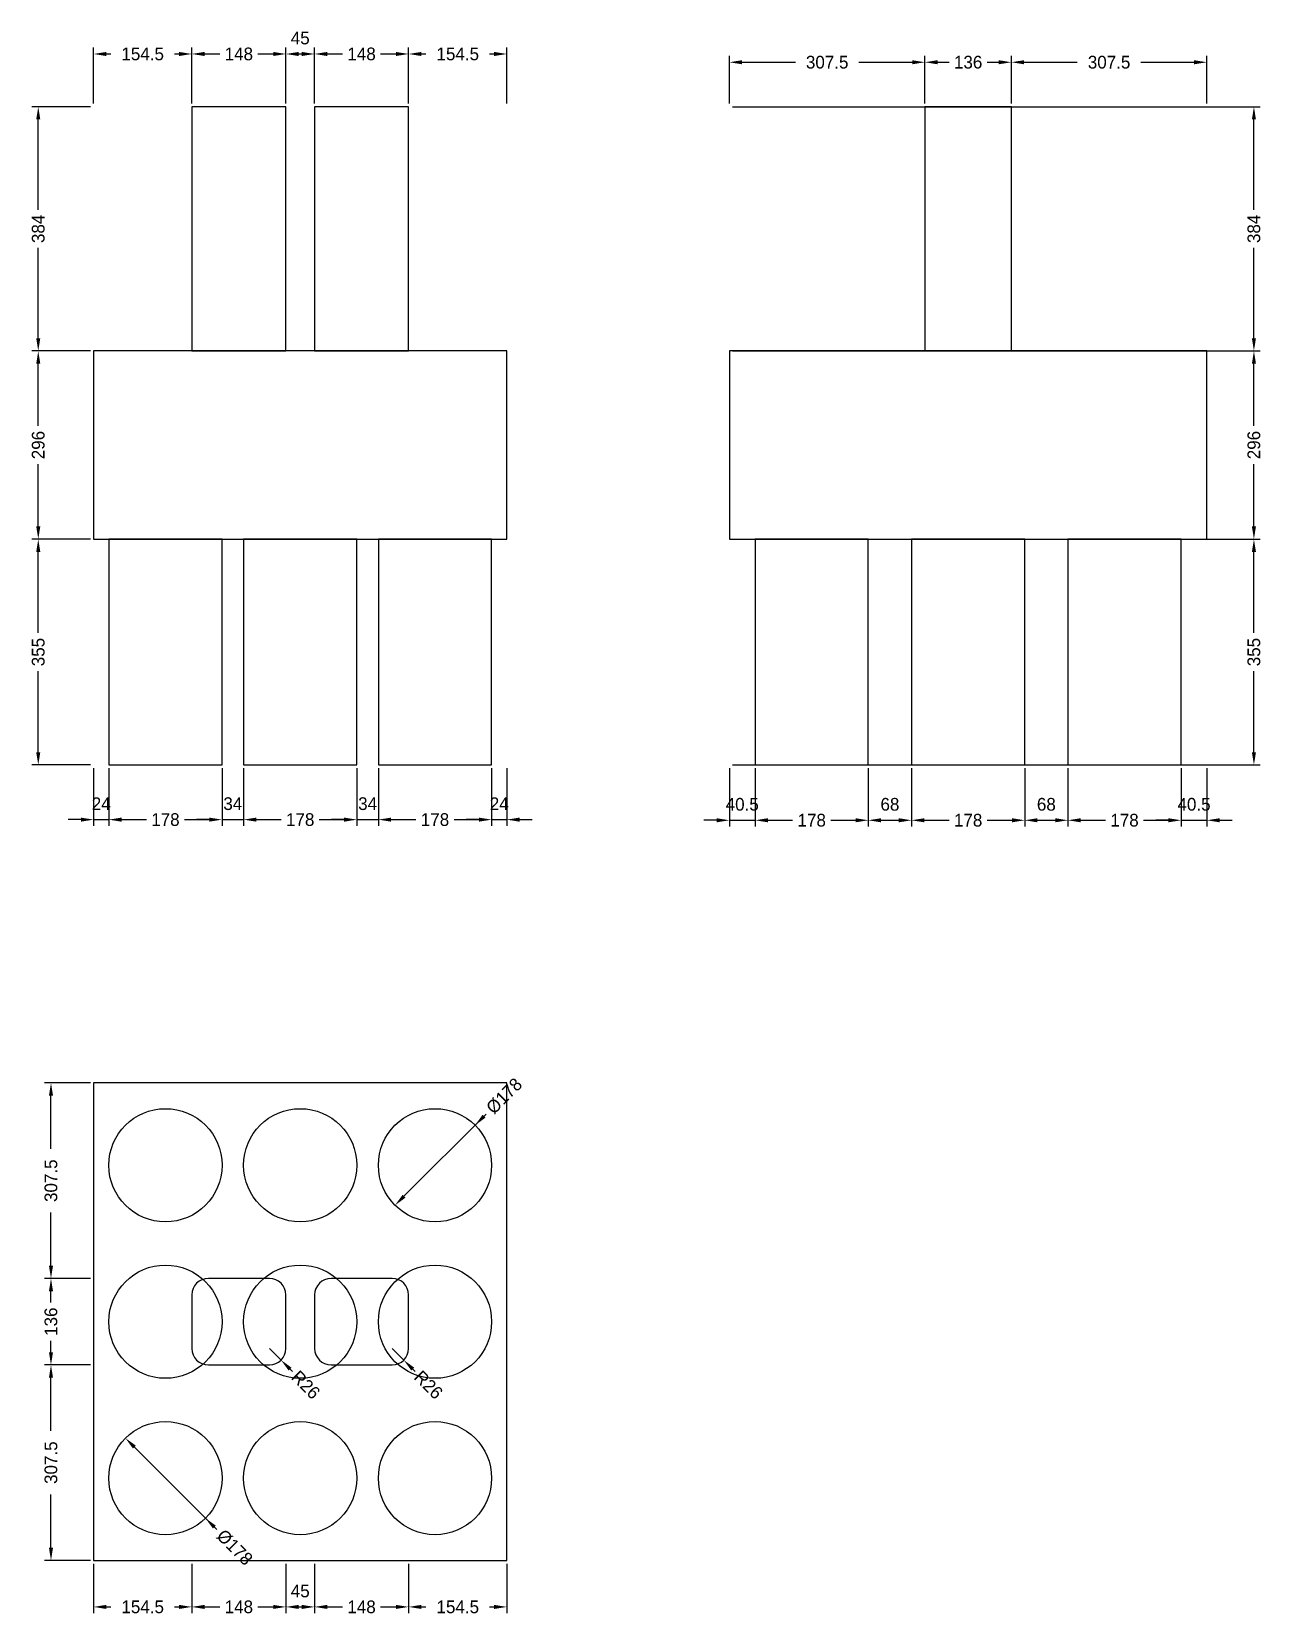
# Model space of a CAD drawing. Header units: metres. Extents: x -97 to 1835, y -83 to 2404.
import ezdxf

# ---------------------------------------------------------------- set-up
doc = ezdxf.new("R2010")
doc.units = ezdxf.units.M
for name, color, linetype in [('chengtai', 7, 'Continuous'), ('dunzhu', 7, 'Continuous'), ('zhuangji', 7, 'Continuous')]:
    doc.layers.add(name, color=color, linetype=linetype)

# ---------------------------------------------------------------- blocks, each defined once
blk = doc.blocks.new('_CLOSEDFILLED')
at = {"color": 0, "linetype": 'BYBLOCK'}
blk.add_solid([(-1, 0.16), (0, 0), (-1, -0.16)], dxfattribs=at)

msp = doc.modelspace()

# ---------------------------------------------------------------- linework, layer by layer
at = {"color": 7}
for p, q in [((0, 2291), (0, 2379)), ((20, 2369), (27.2, 2369)), ((127.2, 2369), (134.5, 2369)), ((154.5, 2291), (154.5, 2379)), ((154.5, 2291), (154.5, 2379)), ((174.5, 2369), (198.5, 2369)), ((258.5, 2369), (282.5, 2369)), ((302.5, 2291), (302.5, 2379)), ((302.5, 2291), (302.5, 2379)), ((322.5, 2369), (327.5, 2369)), ((347.5, 2291), (347.5, 2379)), ((347.5, 2291), (347.5, 2379)), ((367.5, 2369), (391.5, 2369)), ((451.5, 2369), (475.5, 2369)), ((495.5, 2291), (495.5, 2379)), ((495.5, 2291), (495.5, 2379)), ((515.5, 2369), (522.8, 2369)), ((622.8, 2369), (630, 2369)), ((650, 2291), (650, 2379)), ((1000, 2291), (1000, 2366)), ((1307.5, 2291), (1307.5, 2366)), ((1307.5, 2291), (1307.5, 2366)), ((1443.5, 2291), (1443.5, 2366)), ((1443.5, 2291), (1443.5, 2366)), ((1751, 2291), (1751, 2366)), ((1020, 2356), (1103.8, 2356)), ((1203.8, 2356), (1287.5, 2356)), ((1327.5, 2356), (1345.5, 2356)), ((1405.5, 2356), (1423.5, 2356)), ((1463.5, 2356), (1547.2, 2356)), ((1647.2, 2356), (1731, 2356)), ((-5, 2286), (-97, 2286)), ((-87, 2124), (-87, 2266)), ((1005, 2286), (1835, 2286)), ((1825, 2124), (1825, 2266)), ((-87, 1922), (-87, 2064)), ((1825, 1922), (1825, 2064)), ((-5, 1902), (-97, 1902)), ((-5, 1902), (-97, 1902)), ((1005, 1902), (1835, 1902)), ((1005, 1902), (1835, 1902)), ((-87, 1784), (-87, 1882)), ((1825, 1784), (1825, 1882)), ((-87, 1626), (-87, 1724)), ((1825, 1626), (1825, 1724)), ((-5, 1606), (-97, 1606)), ((-5, 1606), (-97, 1606)), ((1005, 1606), (1835, 1606)), ((1005, 1606), (1835, 1606)), ((-87, 1458.5), (-87, 1586)), ((1825, 1458.5), (1825, 1586)), ((-87, 1271), (-87, 1398.5)), ((1825, 1271), (1825, 1398.5)), ((-5, 1251), (-97, 1251)), ((0, 1246), (0, 1155)), ((24, 1246), (24, 1155)), ((24, 1246), (24, 1155)), ((202, 1246), (202, 1155)), ((202, 1246), (202, 1155)), ((236, 1246), (236, 1155)), ((236, 1246), (236, 1155)), ((414, 1246), (414, 1155)), ((414, 1246), (414, 1155)), ((448, 1246), (448, 1155)), ((448, 1246), (448, 1155)), ((626, 1246), (626, 1155)), ((626, 1246), (626, 1155)), ((650, 1246), (650, 1155)), ((1000, 1246), (1000, 1154)), ((1005, 1251), (1835, 1251)), ((1040.5, 1246), (1040.5, 1154)), ((1040.5, 1246), (1040.5, 1154)), ((1218.5, 1246), (1218.5, 1154)), ((1218.5, 1246), (1218.5, 1154)), ((1286.5, 1246), (1286.5, 1154)), ((1286.5, 1246), (1286.5, 1154)), ((1464.5, 1246), (1464.5, 1154)), ((1464.5, 1246), (1464.5, 1154)), ((1532.5, 1246), (1532.5, 1154)), ((1532.5, 1246), (1532.5, 1154)), ((1710.5, 1246), (1710.5, 1154)), ((1710.5, 1246), (1710.5, 1154)), ((1751, 1246), (1751, 1154)), ((-20, 1165), (-40, 1165)), ((0, 1165), (24, 1165)), ((44, 1165), (64, 1165)), ((44, 1165), (83, 1165)), ((143, 1165), (182, 1165)), ((182, 1165), (162, 1165)), ((202, 1165), (236, 1165)), ((256, 1165), (276, 1165)), ((256, 1165), (295, 1165)), ((355, 1165), (394, 1165)), ((394, 1165), (374, 1165)), ((414, 1165), (448, 1165)), ((468, 1165), (488, 1165)), ((468, 1165), (507, 1165)), ((567, 1165), (606, 1165)), ((606, 1165), (586, 1165)), ((626, 1165), (650, 1165)), ((670, 1165), (690, 1165)), ((980, 1164), (960, 1164)), ((1000, 1164), (1040.5, 1164)), ((1060.5, 1164), (1080.5, 1164)), ((1060.5, 1164), (1099.5, 1164)), ((1159.5, 1164), (1198.5, 1164)), ((1238.5, 1164), (1266.5, 1164)), ((1306.5, 1164), (1345.5, 1164)), ((1405.5, 1164), (1444.5, 1164)), ((1484.5, 1164), (1512.5, 1164)), ((1552.5, 1164), (1591.5, 1164)), ((1651.5, 1164), (1690.5, 1164)), ((1690.5, 1164), (1670.5, 1164)), ((1710.5, 1164), (1751, 1164)), ((1771, 1164), (1791, 1164)), ((-5, 751), (-77, 751)), ((-67, 647.2), (-67, 731)), ((614.1, 698.6), (488.2, 572.7)), ((617.6, 702.1), (614.1, 698.6)), ((-67, 463.5), (-67, 547.2)), ((-5, 443.5), (-77, 443.5)), ((-5, 443.5), (-77, 443.5)), ((-67, 405.5), (-67, 423.5)), ((-67, 327.5), (-67, 345.5)), ((276.5, 333.5), (294.9, 315.1)), ((469.5, 333.5), (487.9, 315.1)), ((-5, 307.5), (-77, 307.5)), ((-5, 307.5), (-77, 307.5)), ((312.6, 297.4), (309, 301)), ((505.6, 297.4), (502, 301)), ((-67, 203.8), (-67, 287.5)), ((190.1, 52.4), (64.2, 178.3)), ((-67, 20), (-67, 103.8)), ((193.6, 48.9), (190.1, 52.4)), ((-5, 0), (-77, 0)), ((0, -5), (0, -83)), ((154.5, -5), (154.5, -83)), ((154.5, -5), (154.5, -83)), ((302.5, -5), (302.5, -83)), ((302.5, -5), (302.5, -83)), ((347.5, -5), (347.5, -83)), ((347.5, -5), (347.5, -83)), ((495.5, -5), (495.5, -83)), ((495.5, -5), (495.5, -83)), ((650, -5), (650, -83)), ((20, -73), (27.2, -73)), ((127.2, -73), (134.5, -73)), ((174.5, -73), (198.5, -73)), ((258.5, -73), (282.5, -73)), ((322.5, -73), (327.5, -73)), ((367.5, -73), (391.5, -73)), ((451.5, -73), (475.5, -73)), ((515.5, -73), (522.8, -73)), ((622.8, -73), (630, -73))]:
    msp.add_line(p, q, dxfattribs=at)
at = {"layer": 'chengtai'}
for points in [[(0, 1606), (650, 1606), (650, 1902), (0, 1902), (0, 1606)], [(1000, 1606), (1751, 1606), (1751, 1902), (1000, 1902), (1000, 1606)], [(0, 0), (650, 0), (650, 751), (0, 751), (0, 0)]]:
    msp.add_lwpolyline(points, dxfattribs=at)
at = {"layer": 'Defpoints', "color": 7}
for p in [(0, 2369), (154.5, 2369), (302.5, 2369), (347.5, 2369), (495.5, 2369), (1000, 2356), (1307.5, 2356), (1443.5, 2356), (0, 2286), (0, 2286), (154.5, 2286), (154.5, 2286), (302.5, 2286), (302.5, 2286), (347.5, 2286), (347.5, 2286), (495.5, 2286), (495.5, 2286), (650, 2286), (1000, 2286), (1000, 2286), (1307.5, 2286), (1307.5, 2286), (1443.5, 2286), (1443.5, 2286), (1751, 2286), (-87, 1902), (0, 1902), (0, 1902), (1000, 1902), (1000, 1902), (1825, 1902), (-87, 1606), (0, 1606), (0, 1606), (1000, 1606), (1000, 1606), (1825, 1606), (-87, 1251), (0, 1251), (0, 1251), (24, 1251), (24, 1251), (202, 1251), (202, 1251), (236, 1251), (236, 1251), (414, 1251), (414, 1251), (448, 1251), (448, 1251), (626, 1251), (626, 1251), (650, 1251), (1000, 1251), (1000, 1251), (1040.5, 1251), (1040.5, 1251), (1218.5, 1251), (1218.5, 1251), (1286.5, 1251), (1286.5, 1251), (1464.5, 1251), (1464.5, 1251), (1532.5, 1251), (1532.5, 1251), (1710.5, 1251), (1710.5, 1251), (1751, 1251), (1825, 1251), (0, 1165), (24, 1165), (202, 1165), (236, 1165), (414, 1165), (448, 1165), (626, 1165), (1000, 1164), (1040.5, 1164), (1218.5, 1164), (1286.5, 1164), (1464.5, 1164), (1532.5, 1164), (1710.5, 1164), (0, 751), (599.9, 684.4), (537, 621.5), (-67, 443.5), (0, 443.5), (0, 443.5), (276.5, 333.5), (469.5, 333.5), (-67, 307.5), (0, 307.5), (0, 307.5), (294.9, 315.1), (487.9, 315.1), (113, 129.5), (175.9, 66.6), (-67, 0), (0, 0), (0, 0), (154.5, 0), (154.5, 0), (302.5, 0), (302.5, 0), (347.5, 0), (347.5, 0), (495.5, 0), (495.5, 0), (650, 0), (0, -73), (154.5, -73), (302.5, -73), (347.5, -73), (495.5, -73)]:
    msp.add_point(p, dxfattribs=at)
at = {"layer": 'dunzhu'}
for p, q in [((276.5, 443.5), (180.5, 443.5)), ((469.5, 443.5), (373.5, 443.5)), ((154.5, 417.5), (154.5, 333.5)), ((302.5, 333.5), (302.5, 417.5)), ((347.5, 417.5), (347.5, 333.5)), ((495.5, 333.5), (495.5, 417.5)), ((180.5, 307.5), (276.5, 307.5)), ((373.5, 307.5), (469.5, 307.5))]:
    msp.add_line(p, q, dxfattribs=at)
for points in [[(154.5, 1902), (302.5, 1902), (302.5, 2286), (154.5, 2286), (154.5, 1902)], [(347.5, 1902), (495.5, 1902), (495.5, 2286), (347.5, 2286), (347.5, 1902)], [(1307.5, 1902), (1443.5, 1902), (1443.5, 2286), (1307.5, 2286), (1307.5, 1902)]]:
    msp.add_lwpolyline(points, dxfattribs=at)
for centre, start, end in [((180.5, 417.5), 90, 180), ((276.5, 417.5), 0, 90), ((373.5, 417.5), 90, 180), ((469.5, 417.5), 0, 90), ((180.5, 333.5), 180, 270), ((276.5, 333.5), 270, 360), ((373.5, 333.5), 180, 270), ((469.5, 333.5), 270, 360)]:
    msp.add_arc(centre, 26, start, end, dxfattribs=at)
at = {"layer": 'zhuangji'}
for points in [[(24, 1251), (202, 1251), (202, 1606), (24, 1606), (24, 1251)], [(236, 1251), (414, 1251), (414, 1606), (236, 1606), (236, 1251)], [(448, 1251), (626, 1251), (626, 1606), (448, 1606), (448, 1251)], [(1040.5, 1251), (1218.5, 1251), (1218.5, 1606), (1040.5, 1606), (1040.5, 1251)], [(1286.5, 1251), (1464.5, 1251), (1464.5, 1606), (1286.5, 1606), (1286.5, 1251)], [(1532.5, 1251), (1710.5, 1251), (1710.5, 1606), (1532.5, 1606), (1532.5, 1251)]]:
    msp.add_lwpolyline(points, dxfattribs=at)
for centre in [(113, 621.5), (325, 621.5), (537, 621.5), (113, 375.5), (325, 375.5), (537, 375.5), (113, 129.5), (325, 129.5), (537, 129.5)]:
    msp.add_circle(centre, 89, dxfattribs=at)

# ---------------------------------------------------------------- block references
at = {"color": 7, "xscale": 20, "yscale": 20}
for p, rotation in [((0, 2369), 180), ((154.5, 2369), 180), ((302.5, 2369), 180), ((347.5, 2369), 180), ((495.5, 2369), 180), ((1000, 2356), 180), ((1307.5, 2356), 180), ((1443.5, 2356), 180), ((-87, 2286), 90), ((1825, 2286), 90), ((-87, 1902), 270), ((1825, 1902), 270), ((-87, 1902), 90), ((1825, 1902), 90), ((-87, 1606), 270), ((1825, 1606), 270), ((-87, 1606), 90), ((1825, 1606), 90), ((-87, 1251), 270), ((1825, 1251), 270), ((24, 1165), 180), ((24, 1165), 180), ((236, 1165), 180), ((236, 1165), 180), ((448, 1165), 180), ((448, 1165), 180), ((650, 1165), 180), ((1040.5, 1164), 180), ((1040.5, 1164), 180), ((1218.5, 1164), 180), ((1286.5, 1164), 180), ((1464.5, 1164), 180), ((1532.5, 1164), 180), ((1751, 1164), 180), ((-67, 751), 90), ((599.9, 684.4), 224.99999999999994), ((474.1, 558.6), 224.99999999999994), ((-67, 443.5), 270), ((-67, 443.5), 90), ((-67, 307.5), 270), ((-67, 307.5), 90), ((294.9, 315.1), 135), ((487.9, 315.1), 135), ((50.1, 192.4), 135), ((175.9, 66.6), 135), ((-67, 0), 270), ((0, -73), 180), ((154.5, -73), 180), ((302.5, -73), 180), ((347.5, -73), 180), ((495.5, -73), 180)]:
    msp.add_blockref('_CLOSEDFILLED', p, dxfattribs=dict(at, rotation=rotation))
for p in [(154.5, 2369), (302.5, 2369), (347.5, 2369), (495.5, 2369), (650, 2369), (1307.5, 2356), (1443.5, 2356), (1751, 2356), (0, 1165), (202, 1165), (202, 1165), (414, 1165), (414, 1165), (626, 1165), (626, 1165), (1000, 1164), (1218.5, 1164), (1286.5, 1164), (1464.5, 1164), (1532.5, 1164), (1710.5, 1164), (1710.5, 1164), (154.5, -73), (302.5, -73), (347.5, -73), (495.5, -73), (650, -73)]:
    msp.add_blockref('_CLOSEDFILLED', p, dxfattribs=at)

# ---------------------------------------------------------------- texts
at = {"color": 7, "char_height": 20, "attachment_point": 5}
for s, insert in [('45', (325, 2394)), ('154.5', (77.2, 2369)), ('148', (228.5, 2369)), ('148', (421.5, 2369)), ('154.5', (572.8, 2369)), ('307.5', (1153.8, 2356)), ('136', (1375.5, 2356)), ('307.5', (1597.2, 2356)), ('24', (12, 1190)), ('34', (219, 1190)), ('34', (431, 1190)), ('24', (638, 1190)), ('40.5', (1020.2, 1189)), ('68', (1252.5, 1189)), ('68', (1498.5, 1189)), ('40.5', (1730.8, 1189)), ('178', (113, 1165)), ('178', (325, 1165)), ('178', (537, 1165)), ('178', (1129.5, 1164)), ('178', (1375.5, 1164)), ('178', (1621.5, 1164)), ('45', (325, -48)), ('154.5', (77.2, -73)), ('148', (228.5, -73)), ('148', (421.5, -73)), ('154.5', (572.8, -73))]:
    msp.add_mtext(s, dxfattribs=dict(at, insert=insert))
for s, insert, rotation in [('384', (-87, 2094), 90), ('384', (1825, 2094), 90), ('296', (-87, 1754), 90), ('296', (1825, 1754), 90), ('355', (-87, 1428.5), 90), ('355', (1825, 1428.5), 90), ('%%c178', (645.9, 730.4), 45), ('307.5', (-67, 597.2), 90), ('136', (-67, 375.5), 90), ('R26', (333.8, 276.2), 315), ('R26', (526.8, 276.2), 315), ('307.5', (-67, 153.8), 90), ('%%c178', (221.9, 20.6), 315)]:
    msp.add_mtext(s, dxfattribs=dict(at, insert=insert, rotation=rotation))

doc.saveas('drawing.dxf')
